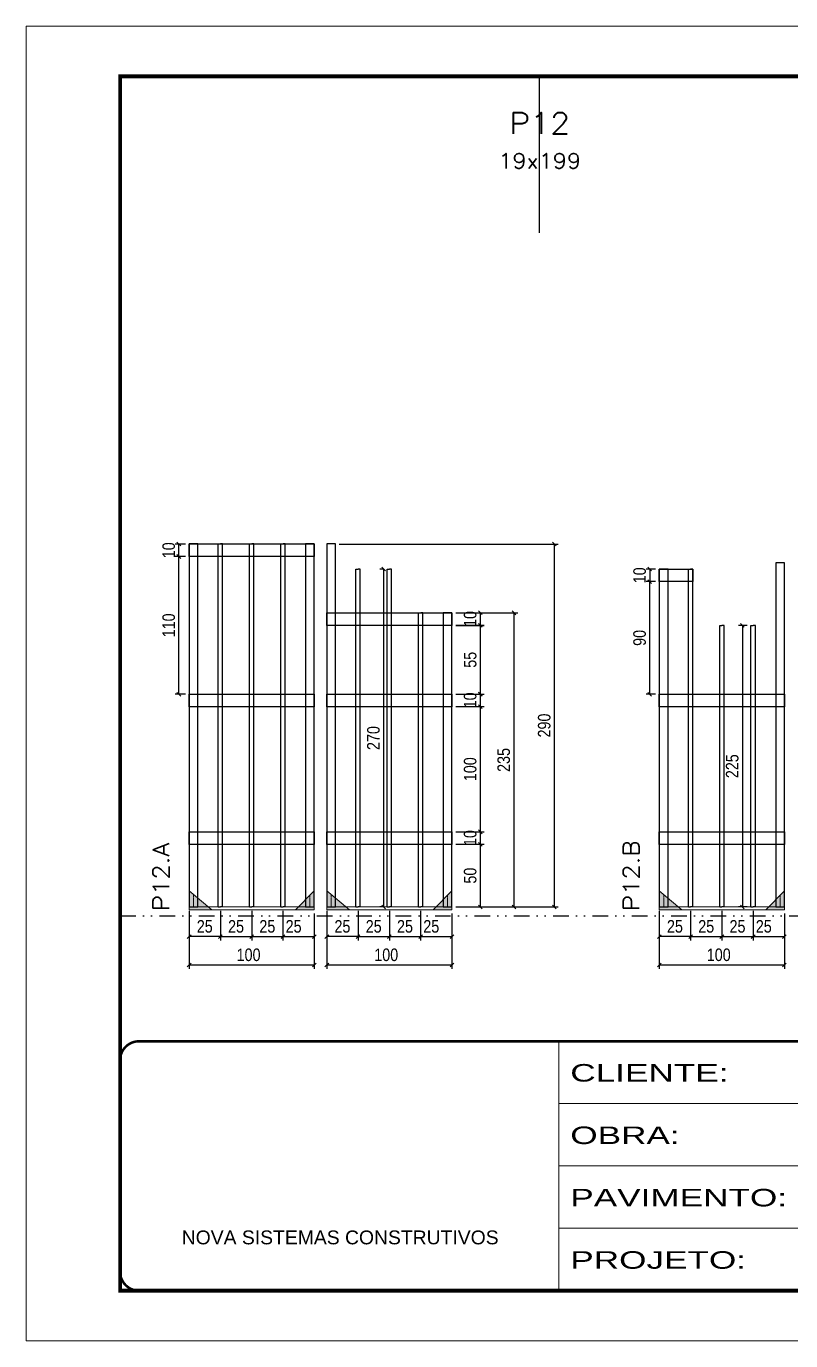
# Model space of a CAD drawing. Extents: x 14400 to 27878, y -21631 to 6985.
# Drawn here: x 19182 to 19793, y 3638 to 4688 of the extents above; entities that cross this region are included whole.
import ezdxf
from ezdxf.enums import TextEntityAlignment as Align

# ---------------------------------------------------------------- set-up
doc = ezdxf.new("R2010")
doc.units = 0
for name, pattern in [('CONTINUO', [0]), ('DASHED', [0.75, 0.5, -0.25]), ('DIVIDE2', [0.625, 0.25, -0.125, 0, -0.125, 0, -0.125]), ('HIDDEN', [0.375, 0.25, -0.125])]:
    doc.linetypes.add(name, pattern=pattern)
for name, color, linetype in [('COTA', 241, 'Continuous'), ('Nível', 160, 'Continuous'), ('SARR_2.2x10', 60, 'Continuous'), ('SARR_3.5x7', 81, 'Continuous'), ('SARR_7x7', 40, 'Continuous'), ('Texto de Titulo', 7, 'Continuous'), ('Texto Qtd Sarr', 242, 'Continuous')]:
    doc.layers.add(name, color=color, linetype=linetype)
for name, color, linetype, lineweight in [('Folhas', 255, 'Continuous', 9), ('Madeira', 126, 'Continuous', 18), ('Sarr 2.2x7', 40, 'Continuous', 9), ('SARRAFO DE PRESSAO', 251, 'DASHED', 9), ('Texto Seção', 7, 'Continuous', 15)]:
    doc.layers.add(name, color=color, linetype=linetype, lineweight=lineweight)
doc.styles.add('ARIAL', font='arial.ttf')
doc.styles.add('COTA TECNICA', font='techl___.ttf', dxfattribs={"height": 10})
doc.styles.add('REGUA-120', font='ROMANS.shx', dxfattribs={"height": 15})
doc.styles.add('ROMANS', font='romans.shx')
doc.styles.add('Tecnologia', font='')
doc.styles.get('Tecnologia').set_extended_font_data('Forgotten Futurist')
doc.dimstyles.new('PAINEL', dxfattribs={"dimtxt": 10, "dimasz": 3, "dimexe": 3, "dimexo": 3, "dimgap": 3, "dimtad": 1, "dimdec": 1, "dimzin": 12, "dimdsep": 46, "dimtxsty": 'COTA TECNICA', "dimblk1": 'OBLIQUE', "dimblk2": 'OBLIQUE', "dimsah": 1, "dimcen": 0.9, "dimclrd": 4, "dimclre": 4, "dimclrt": 240, "dimadec": 1, "dimazin": 3, "dimtfac": 1, "dimtdec": 1, "dimtmove": 0, "dimatfit": 3, "dimfxl": 1, "dimtolj": 1, "dimtzin": 12, "dimarcsym": 0})

# ---------------------------------------------------------------- blocks, each defined once
blk = doc.blocks.new('9999999999')
at = {"color": 30, "linetype": 'CONTINUO'}
for p, q in [((98564.6, 34230.2), (98564.6, 34429.4)), ((98564.6, 34379.6), (99584, 34379.6)), ((98564.6, 34329.8), (99488, 34329.8)), ((98564.6, 34280), (99488, 34280))]:
    blk.add_line(p, q, dxfattribs=at)
at = {"color": 30, "linetype": 'CONTINUO', "const_width": 2}
blk.add_lwpolyline([(99584, 34230.2), (99584, 34414.4, 0.414214), (99569, 34429.4), (98229, 34429.4, 0.414214), (98214, 34414.4), (98214, 34245.2, 0.414214), (98229, 34230.2), (99584, 34230.2)], format="xyb", dxfattribs=at)
at = {"layer": 'Folhas'}
blk.add_lwpolyline([(98139, 34190.2), (99624, 34190.2), (99624, 35240.2), (98139, 35240.2)], close=True, dxfattribs=at)
at = {"layer": 'Folhas', "color": 30, "const_width": 3}
blk.add_lwpolyline([(98214, 34230.2), (99584, 34230.2), (99584, 35200.2), (98214, 35200.2)], close=True, dxfattribs=at)
at = {"color": 7, "linetype": 'Continuous', "ltscale": 5, "style": 'ARIAL'}
blk.add_text('NOVA SISTEMAS CONSTRUTIVOS', height=11.059, dxfattribs=at).set_placement((98263.2, 34267.2))
at = {"layer": 'Folhas', "color": 7, "style": 'Tecnologia', "width": 1.5}
for s, p in [('CLIENTE:', (98573.7, 34397.2)), ('OBRA:', (98573.7, 34347.3)), ('PAVIMENTO:', (98573.7, 34297.5)), ('PROJETO:', (98573.7, 34247.7))]:
    blk.add_text(s, height=14, dxfattribs=at).set_placement(p)
blk = doc.blocks.new('_Oblique')
at = {"color": 0, "linetype": 'ByBlock', "lineweight": -2}
blk.add_line((-0.5, -0.5), (0.5, 0.5), dxfattribs=at)
blk = doc.blocks.new('*D6173')
at = {"layer": 'COTA', "color": 4, "lineweight": -2, "transparency": 16777216}
for p, q in [((19422.1, 3965.9), (19422.1, 3934.7)), ((19522.1, 3965.9), (19522.1, 3934.7)), ((19522.1, 3937.7), (19422.1, 3937.7))]:
    blk.add_line(p, q, dxfattribs=at)
at = {"layer": 'Defpoints', "color": 0, "transparency": 16777216}
for p in [(19422.1, 3968.9), (19522.1, 3968.9), (19422.1, 3937.7)]:
    blk.add_point(p, dxfattribs=at)
at = {"layer": 'COTA', "color": 4, "lineweight": -2, "transparency": 16777216, "xscale": 3, "yscale": 3, "zscale": 3, "rotation": 180}
blk.add_blockref('_Oblique', (19422.1, 3937.7), dxfattribs=at)
at = {"layer": 'COTA', "color": 4, "lineweight": -2, "transparency": 16777216, "xscale": 3, "yscale": 3, "zscale": 3}
blk.add_blockref('_Oblique', (19522.1, 3937.7), dxfattribs=at)
at = {"layer": 'COTA', "color": 240, "transparency": 16777216, "insert": (19469.6, 3945.8), "char_height": 10, "attachment_point": 5, "style": 'COTA TECNICA'}
blk.add_mtext('\\A1;100', dxfattribs=at)
blk = doc.blocks.new('*D6174')
at = {"layer": 'COTA', "color": 4, "lineweight": -2, "transparency": 16777216}
for p, q in [((19422.1, 3981.1), (19422.1, 3957.4)), ((19447.1, 3981.1), (19447.1, 3957.4)), ((19447.1, 3960.4), (19422.1, 3960.4))]:
    blk.add_line(p, q, dxfattribs=at)
at = {"layer": 'Defpoints', "color": 0, "transparency": 16777216}
for p in [(19422.1, 3984.1), (19447.1, 3984.1), (19422.1, 3960.4)]:
    blk.add_point(p, dxfattribs=at)
at = {"layer": 'COTA', "color": 4, "lineweight": -2, "transparency": 16777216, "xscale": 3, "yscale": 3, "zscale": 3, "rotation": 180}
blk.add_blockref('_Oblique', (19422.1, 3960.4), dxfattribs=at)
at = {"layer": 'COTA', "color": 4, "lineweight": -2, "transparency": 16777216, "xscale": 3, "yscale": 3, "zscale": 3}
blk.add_blockref('_Oblique', (19447.1, 3960.4), dxfattribs=at)
at = {"layer": 'COTA', "color": 240, "transparency": 16777216, "insert": (19434.6, 3968.5), "char_height": 10, "attachment_point": 5, "style": 'COTA TECNICA'}
blk.add_mtext('\\A1;25', dxfattribs=at)
blk = doc.blocks.new('*D6175')
at = {"layer": 'COTA', "color": 4, "lineweight": -2, "transparency": 16777216}
for p, q in [((19497.1, 3981.1), (19497.1, 3957.4)), ((19522.1, 3978.9), (19522.1, 3957.4)), ((19497.1, 3960.4), (19522.1, 3960.4))]:
    blk.add_line(p, q, dxfattribs=at)
at = {"layer": 'Defpoints', "color": 0, "transparency": 16777216}
for p in [(19497.1, 3984.1), (19522.1, 3981.9), (19522.1, 3960.4)]:
    blk.add_point(p, dxfattribs=at)
at = {"layer": 'COTA', "color": 4, "lineweight": -2, "transparency": 16777216, "xscale": 3, "yscale": 3, "zscale": 3, "rotation": 180}
blk.add_blockref('_Oblique', (19497.1, 3960.4), dxfattribs=at)
at = {"layer": 'COTA', "color": 4, "lineweight": -2, "transparency": 16777216, "xscale": 3, "yscale": 3, "zscale": 3}
blk.add_blockref('_Oblique', (19522.1, 3960.4), dxfattribs=at)
at = {"layer": 'COTA', "color": 240, "transparency": 16777216, "insert": (19505.6, 3968.5), "char_height": 10, "attachment_point": 5, "style": 'COTA TECNICA'}
blk.add_mtext('\\A1;25', dxfattribs=at)
blk = doc.blocks.new('*D6176')
at = {"layer": 'COTA', "color": 4, "lineweight": -2, "transparency": 16777216}
for p, q in [((19447.1, 3981.1), (19447.1, 3957.4)), ((19472.1, 3981.1), (19472.1, 3957.4)), ((19447.1, 3960.4), (19472.1, 3960.4))]:
    blk.add_line(p, q, dxfattribs=at)
at = {"layer": 'Defpoints', "color": 0, "transparency": 16777216}
for p in [(19447.1, 3984.1), (19472.1, 3984.1), (19472.1, 3960.4)]:
    blk.add_point(p, dxfattribs=at)
at = {"layer": 'COTA', "color": 4, "lineweight": -2, "transparency": 16777216, "xscale": 3, "yscale": 3, "zscale": 3, "rotation": 180}
blk.add_blockref('_Oblique', (19447.1, 3960.4), dxfattribs=at)
at = {"layer": 'COTA', "color": 4, "lineweight": -2, "transparency": 16777216, "xscale": 3, "yscale": 3, "zscale": 3}
blk.add_blockref('_Oblique', (19472.1, 3960.4), dxfattribs=at)
at = {"layer": 'COTA', "color": 240, "transparency": 16777216, "insert": (19459.6, 3968.5), "char_height": 10, "attachment_point": 5, "style": 'COTA TECNICA'}
blk.add_mtext('\\A1;25', dxfattribs=at)
blk = doc.blocks.new('*D6177')
at = {"layer": 'COTA', "color": 4, "lineweight": -2, "transparency": 16777216}
for p, q in [((19525.1, 4034.1), (19547.8, 4034.1)), ((19544.8, 3984.1), (19544.8, 4034.1)), ((19525.1, 3984.1), (19547.8, 3984.1))]:
    blk.add_line(p, q, dxfattribs=at)
at = {"layer": 'Defpoints', "color": 0, "transparency": 16777216}
for p in [(19522.1, 4034.1), (19544.8, 4034.1), (19522.1, 3984.1)]:
    blk.add_point(p, dxfattribs=at)
at = {"layer": 'COTA', "color": 4, "lineweight": -2, "transparency": 16777216, "xscale": 3, "yscale": 3, "zscale": 3}
for p, rotation in [((19544.8, 4034.1), 90), ((19544.8, 3984.1), 270)]:
    blk.add_blockref('_Oblique', p, dxfattribs=dict(at, rotation=rotation))
at = {"layer": 'COTA', "color": 240, "transparency": 16777216, "insert": (19536.7, 4009.1), "char_height": 10, "attachment_point": 5, "rotation": 90, "style": 'COTA TECNICA'}
blk.add_mtext('\\A1;50', dxfattribs=at)
blk = doc.blocks.new('*D6178')
at = {"layer": 'COTA', "color": 4, "lineweight": -2, "transparency": 16777216}
for p, q in [((19472.1, 3981.1), (19472.1, 3957.4)), ((19497.1, 3981.1), (19497.1, 3957.4)), ((19472.1, 3960.4), (19497.1, 3960.4))]:
    blk.add_line(p, q, dxfattribs=at)
at = {"layer": 'Defpoints', "color": 0, "transparency": 16777216}
for p in [(19472.1, 3984.1), (19497.1, 3984.1), (19497.1, 3960.4)]:
    blk.add_point(p, dxfattribs=at)
at = {"layer": 'COTA', "color": 4, "lineweight": -2, "transparency": 16777216, "xscale": 3, "yscale": 3, "zscale": 3, "rotation": 180}
blk.add_blockref('_Oblique', (19472.1, 3960.4), dxfattribs=at)
at = {"layer": 'COTA', "color": 4, "lineweight": -2, "transparency": 16777216, "xscale": 3, "yscale": 3, "zscale": 3}
blk.add_blockref('_Oblique', (19497.1, 3960.4), dxfattribs=at)
at = {"layer": 'COTA', "color": 240, "transparency": 16777216, "insert": (19484.6, 3968.5), "char_height": 10, "attachment_point": 5, "style": 'COTA TECNICA'}
blk.add_mtext('\\A1;25', dxfattribs=at)
blk = doc.blocks.new('*D6179')
at = {"layer": 'COTA', "color": 4, "lineweight": -2, "transparency": 16777216}
for p, q in [((19525.1, 4044.1), (19547.8, 4044.1)), ((19544.8, 4034.1), (19544.8, 4044.1)), ((19525.1, 4034.1), (19547.8, 4034.1))]:
    blk.add_line(p, q, dxfattribs=at)
at = {"layer": 'Defpoints', "color": 0, "transparency": 16777216}
for p in [(19522.1, 4044.1), (19544.8, 4044.1), (19522.1, 4034.1)]:
    blk.add_point(p, dxfattribs=at)
at = {"layer": 'COTA', "color": 4, "lineweight": -2, "transparency": 16777216, "xscale": 3, "yscale": 3, "zscale": 3}
for p, rotation in [((19544.8, 4044.1), 90), ((19544.8, 4034.1), 270)]:
    blk.add_blockref('_Oblique', p, dxfattribs=dict(at, rotation=rotation))
at = {"layer": 'COTA', "color": 240, "transparency": 16777216, "insert": (19536.7, 4039.1), "char_height": 10, "attachment_point": 5, "rotation": 90, "style": 'COTA TECNICA'}
blk.add_mtext('\\A1;10', dxfattribs=at)
blk = doc.blocks.new('*D6180')
at = {"layer": 'COTA', "color": 4, "lineweight": -2, "transparency": 16777216}
for p, q in [((19525.1, 4144.1), (19547.8, 4144.1)), ((19544.8, 4044.1), (19544.8, 4144.1)), ((19525.1, 4044.1), (19547.8, 4044.1))]:
    blk.add_line(p, q, dxfattribs=at)
at = {"layer": 'Defpoints', "color": 0, "transparency": 16777216}
for p in [(19522.1, 4144.1), (19544.8, 4144.1), (19522.1, 4044.1)]:
    blk.add_point(p, dxfattribs=at)
at = {"layer": 'COTA', "color": 4, "lineweight": -2, "transparency": 16777216, "xscale": 3, "yscale": 3, "zscale": 3}
for p, rotation in [((19544.8, 4144.1), 90), ((19544.8, 4044.1), 270)]:
    blk.add_blockref('_Oblique', p, dxfattribs=dict(at, rotation=rotation))
at = {"layer": 'COTA', "color": 240, "transparency": 16777216, "insert": (19536.7, 4094.1), "char_height": 10, "attachment_point": 5, "rotation": 90, "style": 'COTA TECNICA'}
blk.add_mtext('\\A1;100', dxfattribs=at)
blk = doc.blocks.new('*D6181')
at = {"layer": 'COTA', "color": 4, "lineweight": -2, "transparency": 16777216}
for p, q in [((19525.1, 4154.1), (19547.8, 4154.1)), ((19544.8, 4144.1), (19544.8, 4154.1)), ((19525.1, 4144.1), (19547.8, 4144.1))]:
    blk.add_line(p, q, dxfattribs=at)
at = {"layer": 'Defpoints', "color": 0, "transparency": 16777216}
for p in [(19522.1, 4154.1), (19544.8, 4154.1), (19522.1, 4144.1)]:
    blk.add_point(p, dxfattribs=at)
at = {"layer": 'COTA', "color": 4, "lineweight": -2, "transparency": 16777216, "xscale": 3, "yscale": 3, "zscale": 3}
for p, rotation in [((19544.8, 4154.1), 90), ((19544.8, 4144.1), 270)]:
    blk.add_blockref('_Oblique', p, dxfattribs=dict(at, rotation=rotation))
at = {"layer": 'COTA', "color": 240, "transparency": 16777216, "insert": (19536.7, 4149.1), "char_height": 10, "attachment_point": 5, "rotation": 90, "style": 'COTA TECNICA'}
blk.add_mtext('\\A1;10', dxfattribs=at)
blk = doc.blocks.new('*D6182')
at = {"layer": 'COTA', "color": 4, "lineweight": -2, "transparency": 16777216}
for p, q in [((19312.1, 3965.9), (19312.1, 3934.7)), ((19412.1, 3965.9), (19412.1, 3934.7)), ((19412.1, 3937.7), (19312.1, 3937.7))]:
    blk.add_line(p, q, dxfattribs=at)
at = {"layer": 'Defpoints', "color": 0, "transparency": 16777216}
for p in [(19312.1, 3968.9), (19412.1, 3968.9), (19312.1, 3937.7)]:
    blk.add_point(p, dxfattribs=at)
at = {"layer": 'COTA', "color": 4, "lineweight": -2, "transparency": 16777216, "xscale": 3, "yscale": 3, "zscale": 3, "rotation": 180}
blk.add_blockref('_Oblique', (19312.1, 3937.7), dxfattribs=at)
at = {"layer": 'COTA', "color": 4, "lineweight": -2, "transparency": 16777216, "xscale": 3, "yscale": 3, "zscale": 3}
blk.add_blockref('_Oblique', (19412.1, 3937.7), dxfattribs=at)
at = {"layer": 'COTA', "color": 240, "transparency": 16777216, "insert": (19359.6, 3945.8), "char_height": 10, "attachment_point": 5, "style": 'COTA TECNICA'}
blk.add_mtext('\\A1;100', dxfattribs=at)
blk = doc.blocks.new('*D6183')
at = {"layer": 'COTA', "color": 4, "lineweight": -2, "transparency": 16777216}
for p, q in [((19312.1, 3981.1), (19312.1, 3957.4)), ((19337.1, 3981.1), (19337.1, 3957.4)), ((19337.1, 3960.4), (19312.1, 3960.4))]:
    blk.add_line(p, q, dxfattribs=at)
at = {"layer": 'Defpoints', "color": 0, "transparency": 16777216}
for p in [(19312.1, 3984.1), (19337.1, 3984.1), (19312.1, 3960.4)]:
    blk.add_point(p, dxfattribs=at)
at = {"layer": 'COTA', "color": 4, "lineweight": -2, "transparency": 16777216, "xscale": 3, "yscale": 3, "zscale": 3, "rotation": 180}
blk.add_blockref('_Oblique', (19312.1, 3960.4), dxfattribs=at)
at = {"layer": 'COTA', "color": 4, "lineweight": -2, "transparency": 16777216, "xscale": 3, "yscale": 3, "zscale": 3}
blk.add_blockref('_Oblique', (19337.1, 3960.4), dxfattribs=at)
at = {"layer": 'COTA', "color": 240, "transparency": 16777216, "insert": (19324.6, 3968.5), "char_height": 10, "attachment_point": 5, "style": 'COTA TECNICA'}
blk.add_mtext('\\A1;25', dxfattribs=at)
blk = doc.blocks.new('*D6184')
at = {"layer": 'COTA', "color": 4, "lineweight": -2, "transparency": 16777216}
for p, q in [((19387.1, 3981.1), (19387.1, 3957.4)), ((19412.1, 3978.9), (19412.1, 3957.4)), ((19387.1, 3960.4), (19412.1, 3960.4))]:
    blk.add_line(p, q, dxfattribs=at)
at = {"layer": 'Defpoints', "color": 0, "transparency": 16777216}
for p in [(19387.1, 3984.1), (19412.1, 3981.9), (19412.1, 3960.4)]:
    blk.add_point(p, dxfattribs=at)
at = {"layer": 'COTA', "color": 4, "lineweight": -2, "transparency": 16777216, "xscale": 3, "yscale": 3, "zscale": 3, "rotation": 180}
blk.add_blockref('_Oblique', (19387.1, 3960.4), dxfattribs=at)
at = {"layer": 'COTA', "color": 4, "lineweight": -2, "transparency": 16777216, "xscale": 3, "yscale": 3, "zscale": 3}
blk.add_blockref('_Oblique', (19412.1, 3960.4), dxfattribs=at)
at = {"layer": 'COTA', "color": 240, "transparency": 16777216, "insert": (19395.6, 3968.5), "char_height": 10, "attachment_point": 5, "style": 'COTA TECNICA'}
blk.add_mtext('\\A1;25', dxfattribs=at)
blk = doc.blocks.new('*D6185')
at = {"layer": 'COTA', "color": 4, "lineweight": -2, "transparency": 16777216}
for p, q in [((19337.1, 3981.1), (19337.1, 3957.4)), ((19362.1, 3981.1), (19362.1, 3957.4)), ((19337.1, 3960.4), (19362.1, 3960.4))]:
    blk.add_line(p, q, dxfattribs=at)
at = {"layer": 'Defpoints', "color": 0, "transparency": 16777216}
for p in [(19337.1, 3984.1), (19362.1, 3984.1), (19362.1, 3960.4)]:
    blk.add_point(p, dxfattribs=at)
at = {"layer": 'COTA', "color": 4, "lineweight": -2, "transparency": 16777216, "xscale": 3, "yscale": 3, "zscale": 3, "rotation": 180}
blk.add_blockref('_Oblique', (19337.1, 3960.4), dxfattribs=at)
at = {"layer": 'COTA', "color": 4, "lineweight": -2, "transparency": 16777216, "xscale": 3, "yscale": 3, "zscale": 3}
blk.add_blockref('_Oblique', (19362.1, 3960.4), dxfattribs=at)
at = {"layer": 'COTA', "color": 240, "transparency": 16777216, "insert": (19349.6, 3968.5), "char_height": 10, "attachment_point": 5, "style": 'COTA TECNICA'}
blk.add_mtext('\\A1;25', dxfattribs=at)
blk = doc.blocks.new('*D6186')
at = {"layer": 'COTA', "color": 4, "lineweight": -2, "transparency": 16777216}
for p, q in [((19362.1, 3981.1), (19362.1, 3957.4)), ((19387.1, 3981.1), (19387.1, 3957.4)), ((19362.1, 3960.4), (19387.1, 3960.4))]:
    blk.add_line(p, q, dxfattribs=at)
at = {"layer": 'Defpoints', "color": 0, "transparency": 16777216}
for p in [(19362.1, 3984.1), (19387.1, 3984.1), (19387.1, 3960.4)]:
    blk.add_point(p, dxfattribs=at)
at = {"layer": 'COTA', "color": 4, "lineweight": -2, "transparency": 16777216, "xscale": 3, "yscale": 3, "zscale": 3, "rotation": 180}
blk.add_blockref('_Oblique', (19362.1, 3960.4), dxfattribs=at)
at = {"layer": 'COTA', "color": 4, "lineweight": -2, "transparency": 16777216, "xscale": 3, "yscale": 3, "zscale": 3}
blk.add_blockref('_Oblique', (19387.1, 3960.4), dxfattribs=at)
at = {"layer": 'COTA', "color": 240, "transparency": 16777216, "insert": (19374.6, 3968.5), "char_height": 10, "attachment_point": 5, "style": 'COTA TECNICA'}
blk.add_mtext('\\A1;25', dxfattribs=at)
blk = doc.blocks.new('*D6187')
at = {"layer": 'COTA', "color": 4, "lineweight": -2, "transparency": 16777216}
for p, q in [((19525.1, 4219), (19574.7, 4219)), ((19571.7, 3984.1), (19571.7, 4219)), ((19525.1, 3984.1), (19574.7, 3984.1))]:
    blk.add_line(p, q, dxfattribs=at)
at = {"layer": 'Defpoints', "color": 0, "transparency": 16777216}
for p in [(19522.1, 4219), (19571.7, 4219), (19522.1, 3984.1)]:
    blk.add_point(p, dxfattribs=at)
at = {"layer": 'COTA', "color": 4, "lineweight": -2, "transparency": 16777216, "xscale": 3, "yscale": 3, "zscale": 3}
for p, rotation in [((19571.7, 4219), 90), ((19571.7, 3984.1), 270)]:
    blk.add_blockref('_Oblique', p, dxfattribs=dict(at, rotation=rotation))
at = {"layer": 'COTA', "color": 240, "transparency": 16777216, "insert": (19563.5, 4101.5), "char_height": 10, "attachment_point": 5, "rotation": 90, "style": 'COTA TECNICA'}
blk.add_mtext('\\A1;235', dxfattribs=at)
blk = doc.blocks.new('*D6188')
at = {"layer": 'COTA', "color": 4, "lineweight": -2, "transparency": 16777216}
for p, q in [((19525.1, 4219.1), (19547.8, 4219.1)), ((19544.8, 4209.1), (19544.8, 4219.1)), ((19525.1, 4209.1), (19547.8, 4209.1))]:
    blk.add_line(p, q, dxfattribs=at)
at = {"layer": 'Defpoints', "color": 0, "transparency": 16777216}
for p in [(19522.1, 4219.1), (19544.8, 4219.1), (19522.1, 4209.1)]:
    blk.add_point(p, dxfattribs=at)
at = {"layer": 'COTA', "color": 4, "lineweight": -2, "transparency": 16777216, "xscale": 3, "yscale": 3, "zscale": 3}
for p, rotation in [((19544.8, 4219.1), 90), ((19544.8, 4209.1), 270)]:
    blk.add_blockref('_Oblique', p, dxfattribs=dict(at, rotation=rotation))
at = {"layer": 'COTA', "color": 240, "transparency": 16777216, "insert": (19536.7, 4214.1), "char_height": 10, "attachment_point": 5, "rotation": 90, "style": 'COTA TECNICA'}
blk.add_mtext('\\A1;10', dxfattribs=at)
blk = doc.blocks.new('*D6189')
at = {"layer": 'COTA', "color": 4, "lineweight": -2, "transparency": 16777216}
for p, q in [((19525.1, 4209), (19547.8, 4209)), ((19544.8, 4154), (19544.8, 4209)), ((19525.1, 4154), (19547.8, 4154))]:
    blk.add_line(p, q, dxfattribs=at)
at = {"layer": 'Defpoints', "color": 0, "transparency": 16777216}
for p in [(19522.1, 4209), (19544.8, 4209), (19522.1, 4154)]:
    blk.add_point(p, dxfattribs=at)
at = {"layer": 'COTA', "color": 4, "lineweight": -2, "transparency": 16777216, "xscale": 3, "yscale": 3, "zscale": 3}
for p, rotation in [((19544.8, 4209), 90), ((19544.8, 4154), 270)]:
    blk.add_blockref('_Oblique', p, dxfattribs=dict(at, rotation=rotation))
at = {"layer": 'COTA', "color": 240, "transparency": 16777216, "insert": (19536.7, 4181.5), "char_height": 10, "attachment_point": 5, "rotation": 90, "style": 'COTA TECNICA'}
blk.add_mtext('\\A1;55', dxfattribs=at)
blk = doc.blocks.new('*D6190')
at = {"layer": 'COTA', "color": 4, "lineweight": -2, "transparency": 16777216}
for p, q in [((19467.4, 4254), (19464.5, 4254)), ((19467.5, 4254), (19467.5, 3984.1)), ((19467.4, 3984.1), (19464.5, 3984.1))]:
    blk.add_line(p, q, dxfattribs=at)
at = {"layer": 'Defpoints', "color": 0, "transparency": 16777216}
for p in [(19470.4, 4254), (19467.5, 3984.1), (19470.4, 3984.1)]:
    blk.add_point(p, dxfattribs=at)
at = {"layer": 'COTA', "color": 4, "lineweight": -2, "transparency": 16777216, "xscale": 3, "yscale": 3, "zscale": 3}
for p, rotation in [((19467.5, 4254), 90), ((19467.5, 3984.1), 270)]:
    blk.add_blockref('_Oblique', p, dxfattribs=dict(at, rotation=rotation))
at = {"layer": 'COTA', "color": 240, "transparency": 16777216, "insert": (19459.4, 4119), "char_height": 10, "attachment_point": 5, "rotation": 90, "style": 'COTA TECNICA'}
blk.add_mtext('\\A1;270', dxfattribs=at)
blk = doc.blocks.new('*D6191')
at = {"layer": 'COTA', "color": 4, "lineweight": -2, "transparency": 16777216}
for p, q in [((19432.1, 4274), (19607, 4274)), ((19604, 3984.1), (19604, 4274)), ((19525.1, 3984.1), (19607, 3984.1))]:
    blk.add_line(p, q, dxfattribs=at)
at = {"layer": 'Defpoints', "color": 0, "transparency": 16777216}
for p in [(19429.1, 4274), (19604, 4274), (19522.1, 3984.1)]:
    blk.add_point(p, dxfattribs=at)
at = {"layer": 'COTA', "color": 4, "lineweight": -2, "transparency": 16777216, "xscale": 3, "yscale": 3, "zscale": 3}
for p, rotation in [((19604, 4274), 90), ((19604, 3984.1), 270)]:
    blk.add_blockref('_Oblique', p, dxfattribs=dict(at, rotation=rotation))
at = {"layer": 'COTA', "color": 240, "transparency": 16777216, "insert": (19595.9, 4129), "char_height": 10, "attachment_point": 5, "rotation": 90, "style": 'COTA TECNICA'}
blk.add_mtext('\\A1;290', dxfattribs=at)
blk = doc.blocks.new('*D6202')
at = {"layer": 'COTA', "color": 4, "lineweight": -2, "transparency": 16777216}
for p, q in [((19687.8, 3965.9), (19687.8, 3934.7)), ((19787.8, 3965.9), (19787.8, 3934.7)), ((19787.8, 3937.7), (19687.8, 3937.7))]:
    blk.add_line(p, q, dxfattribs=at)
at = {"layer": 'Defpoints', "color": 0, "transparency": 16777216}
for p in [(19687.8, 3968.9), (19787.8, 3968.9), (19687.8, 3937.7)]:
    blk.add_point(p, dxfattribs=at)
at = {"layer": 'COTA', "color": 4, "lineweight": -2, "transparency": 16777216, "xscale": 3, "yscale": 3, "zscale": 3, "rotation": 180}
blk.add_blockref('_Oblique', (19687.8, 3937.7), dxfattribs=at)
at = {"layer": 'COTA', "color": 4, "lineweight": -2, "transparency": 16777216, "xscale": 3, "yscale": 3, "zscale": 3}
blk.add_blockref('_Oblique', (19787.8, 3937.7), dxfattribs=at)
at = {"layer": 'COTA', "color": 240, "transparency": 16777216, "insert": (19735.3, 3945.8), "char_height": 10, "attachment_point": 5, "style": 'COTA TECNICA'}
blk.add_mtext('\\A1;100', dxfattribs=at)
blk = doc.blocks.new('*D6203')
at = {"layer": 'COTA', "color": 4, "lineweight": -2, "transparency": 16777216}
for p, q in [((19687.8, 3981.1), (19687.8, 3957.4)), ((19712.8, 3981.1), (19712.8, 3957.4)), ((19712.8, 3960.4), (19687.8, 3960.4))]:
    blk.add_line(p, q, dxfattribs=at)
at = {"layer": 'Defpoints', "color": 0, "transparency": 16777216}
for p in [(19687.8, 3984.1), (19712.8, 3984.1), (19687.8, 3960.4)]:
    blk.add_point(p, dxfattribs=at)
at = {"layer": 'COTA', "color": 4, "lineweight": -2, "transparency": 16777216, "xscale": 3, "yscale": 3, "zscale": 3, "rotation": 180}
blk.add_blockref('_Oblique', (19687.8, 3960.4), dxfattribs=at)
at = {"layer": 'COTA', "color": 4, "lineweight": -2, "transparency": 16777216, "xscale": 3, "yscale": 3, "zscale": 3}
blk.add_blockref('_Oblique', (19712.8, 3960.4), dxfattribs=at)
at = {"layer": 'COTA', "color": 240, "transparency": 16777216, "insert": (19700.3, 3968.5), "char_height": 10, "attachment_point": 5, "style": 'COTA TECNICA'}
blk.add_mtext('\\A1;25', dxfattribs=at)
blk = doc.blocks.new('*D6204')
at = {"layer": 'COTA', "color": 4, "lineweight": -2, "transparency": 16777216}
for p, q in [((19762.8, 3981.1), (19762.8, 3957.4)), ((19787.8, 3978.9), (19787.8, 3957.4)), ((19762.8, 3960.4), (19787.8, 3960.4))]:
    blk.add_line(p, q, dxfattribs=at)
at = {"layer": 'Defpoints', "color": 0, "transparency": 16777216}
for p in [(19762.8, 3984.1), (19787.8, 3981.9), (19787.8, 3960.4)]:
    blk.add_point(p, dxfattribs=at)
at = {"layer": 'COTA', "color": 4, "lineweight": -2, "transparency": 16777216, "xscale": 3, "yscale": 3, "zscale": 3, "rotation": 180}
blk.add_blockref('_Oblique', (19762.8, 3960.4), dxfattribs=at)
at = {"layer": 'COTA', "color": 4, "lineweight": -2, "transparency": 16777216, "xscale": 3, "yscale": 3, "zscale": 3}
blk.add_blockref('_Oblique', (19787.8, 3960.4), dxfattribs=at)
at = {"layer": 'COTA', "color": 240, "transparency": 16777216, "insert": (19771.3, 3968.5), "char_height": 10, "attachment_point": 5, "style": 'COTA TECNICA'}
blk.add_mtext('\\A1;25', dxfattribs=at)
blk = doc.blocks.new('*D6205')
at = {"layer": 'COTA', "color": 4, "lineweight": -2, "transparency": 16777216}
for p, q in [((19712.8, 3981.1), (19712.8, 3957.4)), ((19737.8, 3981.1), (19737.8, 3957.4)), ((19712.8, 3960.4), (19737.8, 3960.4))]:
    blk.add_line(p, q, dxfattribs=at)
at = {"layer": 'Defpoints', "color": 0, "transparency": 16777216}
for p in [(19712.8, 3984.1), (19737.8, 3984.1), (19737.8, 3960.4)]:
    blk.add_point(p, dxfattribs=at)
at = {"layer": 'COTA', "color": 4, "lineweight": -2, "transparency": 16777216, "xscale": 3, "yscale": 3, "zscale": 3, "rotation": 180}
blk.add_blockref('_Oblique', (19712.8, 3960.4), dxfattribs=at)
at = {"layer": 'COTA', "color": 4, "lineweight": -2, "transparency": 16777216, "xscale": 3, "yscale": 3, "zscale": 3}
blk.add_blockref('_Oblique', (19737.8, 3960.4), dxfattribs=at)
at = {"layer": 'COTA', "color": 240, "transparency": 16777216, "insert": (19725.3, 3968.5), "char_height": 10, "attachment_point": 5, "style": 'COTA TECNICA'}
blk.add_mtext('\\A1;25', dxfattribs=at)
blk = doc.blocks.new('*D6206')
at = {"layer": 'COTA', "color": 4, "lineweight": -2, "transparency": 16777216}
for p, q in [((19737.8, 3981.1), (19737.8, 3957.4)), ((19762.8, 3981.1), (19762.8, 3957.4)), ((19737.8, 3960.4), (19762.8, 3960.4))]:
    blk.add_line(p, q, dxfattribs=at)
at = {"layer": 'Defpoints', "color": 0, "transparency": 16777216}
for p in [(19737.8, 3984.1), (19762.8, 3984.1), (19762.8, 3960.4)]:
    blk.add_point(p, dxfattribs=at)
at = {"layer": 'COTA', "color": 4, "lineweight": -2, "transparency": 16777216, "xscale": 3, "yscale": 3, "zscale": 3, "rotation": 180}
blk.add_blockref('_Oblique', (19737.8, 3960.4), dxfattribs=at)
at = {"layer": 'COTA', "color": 4, "lineweight": -2, "transparency": 16777216, "xscale": 3, "yscale": 3, "zscale": 3}
blk.add_blockref('_Oblique', (19762.8, 3960.4), dxfattribs=at)
at = {"layer": 'COTA', "color": 240, "transparency": 16777216, "insert": (19750.3, 3968.5), "char_height": 10, "attachment_point": 5, "style": 'COTA TECNICA'}
blk.add_mtext('\\A1;25', dxfattribs=at)
blk = doc.blocks.new('*D6209')
at = {"layer": 'COTA', "color": 4, "lineweight": -2, "transparency": 16777216}
for p, q in [((19684.8, 4244), (19677.2, 4244)), ((19680.2, 4154), (19680.2, 4244)), ((19684.8, 4154), (19677.2, 4154))]:
    blk.add_line(p, q, dxfattribs=at)
at = {"layer": 'Defpoints', "color": 0, "transparency": 16777216}
for p in [(19680.2, 4244), (19687.8, 4244), (19687.8, 4154)]:
    blk.add_point(p, dxfattribs=at)
at = {"layer": 'COTA', "color": 4, "lineweight": -2, "transparency": 16777216, "xscale": 3, "yscale": 3, "zscale": 3}
for p, rotation in [((19680.2, 4244), 90), ((19680.2, 4154), 270)]:
    blk.add_blockref('_Oblique', p, dxfattribs=dict(at, rotation=rotation))
at = {"layer": 'COTA', "color": 240, "transparency": 16777216, "insert": (19672.1, 4199), "char_height": 10, "attachment_point": 5, "rotation": 90, "style": 'COTA TECNICA'}
blk.add_mtext('\\A1;90', dxfattribs=at)
blk = doc.blocks.new('*D6210')
at = {"layer": 'COTA', "color": 4, "lineweight": -2, "transparency": 16777216}
for p, q in [((19684.8, 4254), (19677.2, 4254)), ((19680.2, 4254), (19680.2, 4244)), ((19684.8, 4244), (19677.2, 4244))]:
    blk.add_line(p, q, dxfattribs=at)
at = {"layer": 'Defpoints', "color": 0, "transparency": 16777216}
for p in [(19687.8, 4254), (19680.2, 4244), (19687.8, 4244)]:
    blk.add_point(p, dxfattribs=at)
at = {"layer": 'COTA', "color": 4, "lineweight": -2, "transparency": 16777216, "xscale": 3, "yscale": 3, "zscale": 3}
for p, rotation in [((19680.2, 4254), 90), ((19680.2, 4244), 270)]:
    blk.add_blockref('_Oblique', p, dxfattribs=dict(at, rotation=rotation))
at = {"layer": 'COTA', "color": 240, "transparency": 16777216, "insert": (19672.1, 4249), "char_height": 10, "attachment_point": 5, "rotation": 90, "style": 'COTA TECNICA'}
blk.add_mtext('\\A1;10', dxfattribs=at)
blk = doc.blocks.new('*D6211')
at = {"layer": 'COTA', "color": 4, "lineweight": -2, "transparency": 16777216}
for p, q in [((19758.1, 4209), (19751.2, 4209)), ((19754.2, 4209), (19754.2, 3984.1)), ((19758.1, 3984.1), (19751.2, 3984.1))]:
    blk.add_line(p, q, dxfattribs=at)
at = {"layer": 'Defpoints', "color": 0, "transparency": 16777216}
for p in [(19761.1, 4209), (19754.2, 3984.1), (19761.1, 3984.1)]:
    blk.add_point(p, dxfattribs=at)
at = {"layer": 'COTA', "color": 4, "lineweight": -2, "transparency": 16777216, "xscale": 3, "yscale": 3, "zscale": 3}
for p, rotation in [((19754.2, 4209), 90), ((19754.2, 3984.1), 270)]:
    blk.add_blockref('_Oblique', p, dxfattribs=dict(at, rotation=rotation))
at = {"layer": 'COTA', "color": 240, "transparency": 16777216, "insert": (19746.1, 4096.5), "char_height": 10, "attachment_point": 5, "rotation": 90, "style": 'COTA TECNICA'}
blk.add_mtext('\\A1;225', dxfattribs=at)
blk = doc.blocks.new('titulo1')
at = {"layer": 'Defpoints', "color": 252, "linetype": 'HIDDEN', "ltscale": 2}
blk.add_line((0, 0), (0, 125), dxfattribs=at)
at = {"layer": 'Defpoints', "style": 'ROMANS', "oblique": 15}
blk.add_attdef('FOLHA', text='', height=10, dxfattribs=at).set_placement((0, 15.6), align=Align.MIDDLE_CENTER)
at = {"layer": 'Texto Qtd Sarr', "color": 3, "style": 'ROMANS', "oblique": 15}
for tag, height, p in [('TITULO', 17, (0, 71.4)), ('SEÇÃO', 12, (0, 41.5))]:
    blk.add_attdef(tag, text='', height=height, dxfattribs=at).set_placement(p, align=Align.MIDDLE_CENTER)
blk = doc.blocks.new('*D6212')
at = {"layer": 'COTA', "color": 4, "lineweight": -2, "transparency": 16777216}
for p, q in [((19309.1, 4264), (19300.9, 4264)), ((19303.9, 4154), (19303.9, 4264)), ((19309.1, 4154), (19300.9, 4154))]:
    blk.add_line(p, q, dxfattribs=at)
at = {"layer": 'Defpoints', "color": 0, "transparency": 16777216}
for p in [(19303.9, 4264), (19312.1, 4264), (19312.1, 4154)]:
    blk.add_point(p, dxfattribs=at)
at = {"layer": 'COTA', "color": 4, "lineweight": -2, "transparency": 16777216, "xscale": 3, "yscale": 3, "zscale": 3}
for p, rotation in [((19303.9, 4264), 90), ((19303.9, 4154), 270)]:
    blk.add_blockref('_Oblique', p, dxfattribs=dict(at, rotation=rotation))
at = {"layer": 'COTA', "color": 240, "transparency": 16777216, "insert": (19295.8, 4209), "char_height": 10, "attachment_point": 5, "rotation": 90, "style": 'COTA TECNICA'}
blk.add_mtext('\\A1;110', dxfattribs=at)
blk = doc.blocks.new('*D6213')
at = {"layer": 'COTA', "color": 4, "lineweight": -2, "transparency": 16777216}
for p, q in [((19309.1, 4274), (19300.9, 4274)), ((19303.9, 4264), (19303.9, 4274)), ((19309.1, 4264), (19300.9, 4264))]:
    blk.add_line(p, q, dxfattribs=at)
at = {"layer": 'Defpoints', "color": 0, "transparency": 16777216}
for p in [(19303.9, 4274), (19312.1, 4274), (19312.1, 4264)]:
    blk.add_point(p, dxfattribs=at)
at = {"layer": 'COTA', "color": 4, "lineweight": -2, "transparency": 16777216, "xscale": 3, "yscale": 3, "zscale": 3}
for p, rotation in [((19303.9, 4274), 90), ((19303.9, 4264), 270)]:
    blk.add_blockref('_Oblique', p, dxfattribs=dict(at, rotation=rotation))
at = {"layer": 'COTA', "color": 240, "transparency": 16777216, "insert": (19295.8, 4269), "char_height": 10, "attachment_point": 5, "rotation": 90, "style": 'COTA TECNICA'}
blk.add_mtext('\\A1;10', dxfattribs=at)

msp = doc.modelspace()

# ---------------------------------------------------------------- hatches: boundary and pattern name
at = {"layer": 'Madeira'}
h = msp.add_hatch(color=252, dxfattribs=at)
h.dxf.hatch_style = 2
h.paths.add_polyline_path([(19312.14, 3996.86), (19312.14, 3981.86), (19330.14, 3981.86)])
h = msp.add_hatch(color=252, dxfattribs=at)
h.dxf.hatch_style = 2
h.paths.add_polyline_path([(19412.14, 3996.86), (19412.14, 3981.86), (19397.14, 3981.86)])
h = msp.add_hatch(color=252, dxfattribs=at)
h.dxf.hatch_style = 2
h.paths.add_polyline_path([(19422.14, 3996.86), (19422.14, 3981.86), (19440.14, 3981.86)])
h = msp.add_hatch(color=252, dxfattribs=at)
h.dxf.hatch_style = 2
h.paths.add_polyline_path([(19522.14, 3996.86), (19522.14, 3981.86), (19507.14, 3981.86)])
h = msp.add_hatch(color=252, dxfattribs=at)
h.dxf.hatch_style = 2
h.paths.add_polyline_path([(19687.82, 3996.86), (19687.82, 3981.86), (19705.82, 3981.86)])
h = msp.add_hatch(color=252, dxfattribs=at)
h.dxf.hatch_style = 2
h.paths.add_polyline_path([(19787.82, 3996.86), (19787.82, 3981.86), (19772.82, 3981.86)])

# ---------------------------------------------------------------- linework, layer by layer
at = {"layer": 'Madeira', "color": 1, "linetype": 'HIDDEN'}
for p, q in [((19315.64, 3993.36), (19315.64, 3984.06)), ((19315.64, 3993.36), (19315.64, 3984.06)), ((19408.64, 3993.36), (19408.64, 3984.06)), ((19408.64, 3993.36), (19408.64, 3984.06)), ((19425.64, 3993.36), (19425.64, 3984.06)), ((19425.64, 3993.36), (19425.64, 3984.06)), ((19518.64, 3993.36), (19518.64, 3984.06)), ((19518.64, 3993.36), (19518.64, 3984.06)), ((19691.32, 3993.36), (19691.32, 3984.06)), ((19691.32, 3993.36), (19691.32, 3984.06)), ((19784.32, 3993.36), (19784.32, 3984.06)), ((19784.32, 3993.36), (19784.32, 3984.06)), ((19321.98, 3984.06), (19312.14, 3984.06)), ((19321.98, 3984.06), (19312.14, 3984.06)), ((19327.94, 3984.06), (19312.14, 3984.06)), ((19319.14, 3989.86), (19319.14, 3984.06)), ((19399.34, 3984.06), (19412.14, 3984.06)), ((19402.31, 3984.06), (19412.14, 3984.06)), ((19402.31, 3984.06), (19412.14, 3984.06)), ((19431.98, 3984.06), (19422.14, 3984.06)), ((19431.98, 3984.06), (19422.14, 3984.06)), ((19437.94, 3984.06), (19422.14, 3984.06)), ((19429.14, 3989.86), (19429.14, 3984.06)), ((19509.34, 3984.06), (19522.14, 3984.06)), ((19512.31, 3984.06), (19522.14, 3984.06)), ((19512.31, 3984.06), (19522.14, 3984.06)), ((19697.65, 3984.06), (19687.82, 3984.06)), ((19697.65, 3984.06), (19687.82, 3984.06)), ((19703.62, 3984.06), (19687.82, 3984.06)), ((19694.82, 3989.86), (19694.82, 3984.06)), ((19775.02, 3984.06), (19787.82, 3984.06)), ((19777.98, 3984.06), (19787.82, 3984.06)), ((19777.98, 3984.06), (19787.82, 3984.06))]:
    msp.add_line(p, q, dxfattribs=at)
at = {"layer": 'Madeira'}
for p, q in [((19312.14, 3984.06), (19312.14, 3981.86)), ((19312.14, 3984.06), (19312.14, 3981.86)), ((19312.14, 3984.06), (19312.14, 3981.86)), ((19422.14, 3984.06), (19422.14, 3981.86)), ((19422.14, 3984.06), (19422.14, 3981.86)), ((19422.14, 3984.06), (19422.14, 3981.86)), ((19687.82, 3984.06), (19687.82, 3981.86)), ((19687.82, 3984.06), (19687.82, 3981.86)), ((19687.82, 3984.06), (19687.82, 3981.86))]:
    msp.add_line(p, q, dxfattribs=at)
at = {"layer": 'Madeira', "color": 0}
for points in [[(19312.14, 3996.86), (19312.14, 3981.86), (19330.14, 3981.86), (19312.14, 3996.86)], [(19412.14, 3996.86), (19412.14, 3981.86), (19397.14, 3981.86), (19412.14, 3996.86)], [(19422.14, 3996.86), (19422.14, 3981.86), (19440.14, 3981.86), (19422.14, 3996.86)], [(19522.14, 3996.86), (19522.14, 3981.86), (19507.14, 3981.86), (19522.14, 3996.86)], [(19687.82, 3996.86), (19687.82, 3981.86), (19705.82, 3981.86), (19687.82, 3996.86)], [(19787.82, 3996.86), (19787.82, 3981.86), (19772.82, 3981.86), (19787.82, 3996.86)]]:
    msp.add_lwpolyline(points, dxfattribs=at)
at = {"layer": 'Nível', "color": 4, "linetype": 'DIVIDE2', "ltscale": 50}
msp.add_line((19256.97, 3976.86), (20626.97, 3976.86), dxfattribs=at)
at = {"layer": 'Sarr 2.2x7'}
for points in [[(19412.14, 3984.06), (19312.14, 3984.06), (19312.14, 3981.86), (19412.14, 3981.86)], [(19522.14, 3984.06), (19422.14, 3984.06), (19422.14, 3981.86), (19522.14, 3981.86)], [(19787.82, 3984.06), (19687.82, 3984.06), (19687.82, 3981.86), (19787.82, 3981.86)]]:
    msp.add_lwpolyline(points, close=True, dxfattribs=at)
at = {"layer": 'SARR_2.2x10'}
for points in [[(19312.14, 4274.03), (19412.14, 4274.03), (19412.14, 4264.03), (19312.14, 4264.03)], [(19687.82, 4254.03), (19714.57, 4254.03), (19714.57, 4244.03), (19687.82, 4244.03)], [(19422.14, 4219.03), (19522.14, 4219.03), (19522.14, 4209.03), (19422.14, 4209.03)], [(19312.14, 4154.03), (19412.14, 4154.03), (19412.14, 4144.03), (19312.14, 4144.03)], [(19422.14, 4154.03), (19522.14, 4154.03), (19522.14, 4144.03), (19422.14, 4144.03)], [(19687.82, 4154.03), (19787.82, 4154.03), (19787.82, 4144.03), (19687.82, 4144.03)], [(19312.14, 4044.03), (19412.14, 4044.03), (19412.14, 4034.03), (19312.14, 4034.03)], [(19422.14, 4044.03), (19522.14, 4044.03), (19522.14, 4034.03), (19422.14, 4034.03)], [(19687.82, 4044.03), (19787.82, 4044.03), (19787.82, 4034.03), (19687.82, 4034.03)]]:
    msp.add_lwpolyline(points, close=True, dxfattribs=at)
at = {"layer": 'SARR_3.5x7'}
for p, q in [((19335.39, 3984.06), (19335.39, 4274.03)), ((19335.39, 4274.03), (19337.14, 4274.03)), ((19338.89, 4274.03), (19337.14, 4274.03)), ((19338.89, 3984.06), (19338.89, 4274.03)), ((19360.39, 3984.06), (19360.39, 4274.03)), ((19360.39, 4274.03), (19362.14, 4274.03)), ((19363.89, 4274.03), (19362.14, 4274.03)), ((19363.89, 3984.06), (19363.89, 4274.03)), ((19385.39, 3984.06), (19385.39, 4274.03)), ((19385.39, 4274.03), (19387.14, 4274.03)), ((19388.89, 4274.03), (19387.14, 4274.03)), ((19388.89, 3984.06), (19388.89, 4274.03)), ((19445.39, 3984.06), (19445.39, 4254.03)), ((19445.39, 4254.03), (19447.14, 4254.03)), ((19448.89, 4254.03), (19447.14, 4254.03)), ((19448.89, 3984.06), (19448.89, 4254.03)), ((19470.39, 3984.06), (19470.39, 4254.03)), ((19470.39, 4254.03), (19472.14, 4254.03)), ((19473.89, 4254.03), (19472.14, 4254.03)), ((19473.89, 3984.06), (19473.89, 4254.03)), ((19711.07, 3984.06), (19711.07, 4254.03)), ((19711.07, 4254.03), (19712.82, 4254.03)), ((19714.57, 4254.03), (19712.82, 4254.03)), ((19714.57, 3984.06), (19714.57, 4254.03)), ((19495.39, 3984.06), (19495.39, 4219.03)), ((19495.39, 4219.03), (19497.14, 4219.03)), ((19498.89, 4219.03), (19497.14, 4219.03)), ((19498.89, 3984.06), (19498.89, 4219.03)), ((19736.07, 3984.06), (19736.07, 4209.03)), ((19736.07, 4209.03), (19737.82, 4209.03)), ((19739.57, 4209.03), (19737.82, 4209.03)), ((19739.57, 3984.06), (19739.57, 4209.03)), ((19761.07, 3984.06), (19761.07, 4209.03)), ((19761.07, 4209.03), (19762.82, 4209.03)), ((19764.57, 4209.03), (19762.82, 4209.03)), ((19764.57, 3984.06), (19764.57, 4209.03)), ((19335.39, 3984.06), (19337.14, 3984.06)), ((19338.89, 3984.06), (19337.14, 3984.06)), ((19360.39, 3984.06), (19362.14, 3984.06)), ((19363.89, 3984.06), (19362.14, 3984.06)), ((19385.39, 3984.06), (19387.14, 3984.06)), ((19388.89, 3984.06), (19387.14, 3984.06)), ((19445.39, 3984.06), (19447.14, 3984.06)), ((19448.89, 3984.06), (19447.14, 3984.06)), ((19470.39, 3984.06), (19472.14, 3984.06)), ((19473.89, 3984.06), (19472.14, 3984.06)), ((19495.39, 3984.06), (19497.14, 3984.06)), ((19498.89, 3984.06), (19497.14, 3984.06)), ((19711.07, 3984.06), (19712.82, 3984.06)), ((19714.57, 3984.06), (19712.82, 3984.06)), ((19736.07, 3984.06), (19737.82, 3984.06)), ((19739.57, 3984.06), (19737.82, 3984.06)), ((19761.07, 3984.06), (19762.82, 3984.06)), ((19764.57, 3984.06), (19762.82, 3984.06))]:
    msp.add_line(p, q, dxfattribs=at)
at = {"layer": 'SARR_7x7'}
for points in [[(19312.14, 3984.06), (19319.14, 3984.06), (19319.14, 4274.03), (19312.14, 4274.03)], [(19405.14, 3984.06), (19412.14, 3984.06), (19412.14, 4274.03), (19405.14, 4274.03)], [(19422.14, 3984.06), (19429.14, 3984.06), (19429.14, 4274.03), (19422.14, 4274.03)], [(19687.82, 3984.06), (19694.82, 3984.06), (19694.82, 4254.03), (19687.82, 4254.03)], [(19780.82, 3984.06), (19787.82, 3984.06), (19787.82, 4259.03), (19780.82, 4259.03)], [(19515.14, 3984.06), (19522.14, 3984.06), (19522.14, 4219.03), (19515.14, 4219.03)]]:
    msp.add_lwpolyline(points, close=True, dxfattribs=at)

# ---------------------------------------------------------------- block references
at = {"layer": 'SARRAFO DE PRESSAO', "color": 6, "linetype": 'ByBlock'}
msp.add_blockref('9999999999', (-78957.01, -30552.63), dxfattribs=at)
at = {"layer": 'Texto Seção'}
ref = msp.add_blockref('titulo1', (19592.19, 4522.58), dxfattribs=at)
ref.add_attrib('TITULO', 'P12', dxfattribs={"layer": 'Texto de Titulo', "color": 7, "height": 17, "style": 'ROMANS', "width": 1.1}).set_placement((19592.19, 4610.08), align=Align.MIDDLE_CENTER)
ref.add_attrib('SEÇÃO', '19x199', dxfattribs={"layer": 'Texto de Titulo', "color": 7, "height": 12, "style": 'ROMANS', "width": 1.1}).set_placement((19592.19, 4580.08), align=Align.MIDDLE_CENTER)

# ---------------------------------------------------------------- texts
at = {"layer": 'Texto Seção', "style": 'REGUA-120', "width": 1.1}
for s, p in [('P12.A', (19296.14, 3980.75)), ('P12.B', (19671.82, 3980.75))]:
    msp.add_text(s, height=13, rotation=90, dxfattribs=at).set_placement(p)

# ---------------------------------------------------------------- dimensions: what is measured, and where the dimension line sits
at = {"layer": 'COTA'}
for base, p1, p2, picture, middle in [((19303.89, 4274.03), (19312.14, 4264.03), (19312.14, 4274.03), '*D6213', (19303.89, 4269.03)), ((19680.2, 4244.03), (19687.82, 4254.03), (19687.82, 4244.03), '*D6210', (19680.2, 4249.03))]:
    dim = msp.add_linear_dim(base=base, p1=p1, p2=p2, angle=90, dimstyle='PAINEL', dxfattribs=at)
    dim.commit()
    dim.dimension.update_dxf_attribs({"geometry": picture, "text_midpoint": middle, "dimtype": 160})
for base, p1, p2, picture, middle in [((19604, 4274.03), (19522.14, 3984.06), (19429.14, 4274.03), '*D6191', (19595.87, 4129.04)), ((19303.89, 4264.03), (19312.14, 4154.03), (19312.14, 4264.03), '*D6212', (19295.79, 4209.03)), ((19467.54, 3984.06), (19470.39, 4254.03), (19470.39, 3984.06), '*D6190', (19459.43, 4119.04)), ((19680.2, 4244.03), (19687.82, 4154.03), (19687.82, 4244.03), '*D6209', (19672.07, 4199.03)), ((19571.68, 4219.03), (19522.14, 3984.06), (19522.14, 4219.03), '*D6187', (19563.46, 4101.54)), ((19544.84, 4209.03), (19522.14, 4154.03), (19522.14, 4209.03), '*D6189', (19536.73, 4181.53)), ((19754.21, 3984.06), (19761.07, 4209.03), (19761.07, 3984.06), '*D6211', (19746.1, 4096.54))]:
    dim = msp.add_linear_dim(base=base, p1=p1, p2=p2, angle=90, dimstyle='PAINEL', dxfattribs=at)
    dim.commit()
    dim.dimension.update_dxf_attribs({"geometry": picture, "text_midpoint": middle})
for base, p1, p2, angle, picture, middle in [((19544.84, 4219.06), (19522.14, 4209.06), (19522.14, 4219.06), 90, '*D6188', (19544.84, 4214.06)), ((19544.84, 4154.06), (19522.14, 4144.06), (19522.14, 4154.06), 90, '*D6181', (19544.84, 4149.06)), ((19544.84, 4044.06), (19522.14, 4034.06), (19522.14, 4044.06), 90, '*D6179', (19544.84, 4039.06)), ((19312.14, 3937.68), (19412.14, 3968.86), (19312.14, 3968.86), 180, '*D6182', (19359.64, 3937.68)), ((19422.14, 3937.68), (19522.14, 3968.86), (19422.14, 3968.86), 180, '*D6173', (19469.64, 3937.68)), ((19687.82, 3937.68), (19787.82, 3968.86), (19687.82, 3968.86), 180, '*D6202', (19735.32, 3937.68))]:
    dim = msp.add_linear_dim(base=base, p1=p1, p2=p2, angle=angle, dimstyle='PAINEL', override={"dimtmove": 1}, dxfattribs=at)
    dim.commit()
    dim.dimension.update_dxf_attribs({"geometry": picture, "text_midpoint": middle, "dimtype": 160})
for base, p1, p2, angle, picture, middle in [((19544.84, 4144.06), (19522.14, 4044.06), (19522.14, 4144.06), 90, '*D6180', (19536.74, 4094.06)), ((19544.84, 4034.06), (19522.14, 3984.06), (19522.14, 4034.06), 90, '*D6177', (19536.73, 4009.06)), ((19312.14, 3960.36), (19337.14, 3984.06), (19312.14, 3984.06), 180, '*D6183', (19324.64, 3968.47)), ((19422.14, 3960.36), (19447.14, 3984.06), (19422.14, 3984.06), 180, '*D6174', (19434.64, 3968.47)), ((19687.82, 3960.36), (19712.82, 3984.06), (19687.82, 3984.06), 180, '*D6203', (19700.32, 3968.47))]:
    dim = msp.add_linear_dim(base=base, p1=p1, p2=p2, angle=angle, dimstyle='PAINEL', override={"dimtmove": 1}, dxfattribs=at)
    dim.commit()
    dim.dimension.update_dxf_attribs({"geometry": picture, "text_midpoint": middle})
for base, p1, p2, picture, middle in [((19362.14, 3960.36), (19337.14, 3984.06), (19362.14, 3984.06), '*D6185', (19349.64, 3968.47)), ((19387.14, 3960.36), (19362.14, 3984.06), (19387.14, 3984.06), '*D6186', (19374.64, 3968.47)), ((19472.14, 3960.36), (19447.14, 3984.06), (19472.14, 3984.06), '*D6176', (19459.64, 3968.47)), ((19497.14, 3960.36), (19472.14, 3984.06), (19497.14, 3984.06), '*D6178', (19484.64, 3968.47)), ((19737.82, 3960.36), (19712.82, 3984.06), (19737.82, 3984.06), '*D6205', (19725.32, 3968.47)), ((19762.82, 3960.36), (19737.82, 3984.06), (19762.82, 3984.06), '*D6206', (19750.32, 3968.47))]:
    dim = msp.add_linear_dim(base=base, p1=p1, p2=p2, dimstyle='PAINEL', override={"dimtmove": 1}, dxfattribs=at)
    dim.commit()
    dim.dimension.update_dxf_attribs({"geometry": picture, "text_midpoint": middle})
for base, p1, p2, picture, middle in [((19412.14, 3960.36), (19387.14, 3984.06), (19412.14, 3981.86), '*D6184', (19395.64, 3960.36)), ((19522.14, 3960.36), (19497.14, 3984.06), (19522.14, 3981.86), '*D6175', (19505.64, 3960.36)), ((19787.82, 3960.36), (19762.82, 3984.06), (19787.82, 3981.86), '*D6204', (19771.32, 3960.36))]:
    dim = msp.add_linear_dim(base=base, p1=p1, p2=p2, dimstyle='PAINEL', override={"dimtmove": 1}, dxfattribs=at)
    dim.commit()
    dim.dimension.update_dxf_attribs({"geometry": picture, "text_midpoint": middle, "dimtype": 160})

doc.saveas('drawing.dxf')
